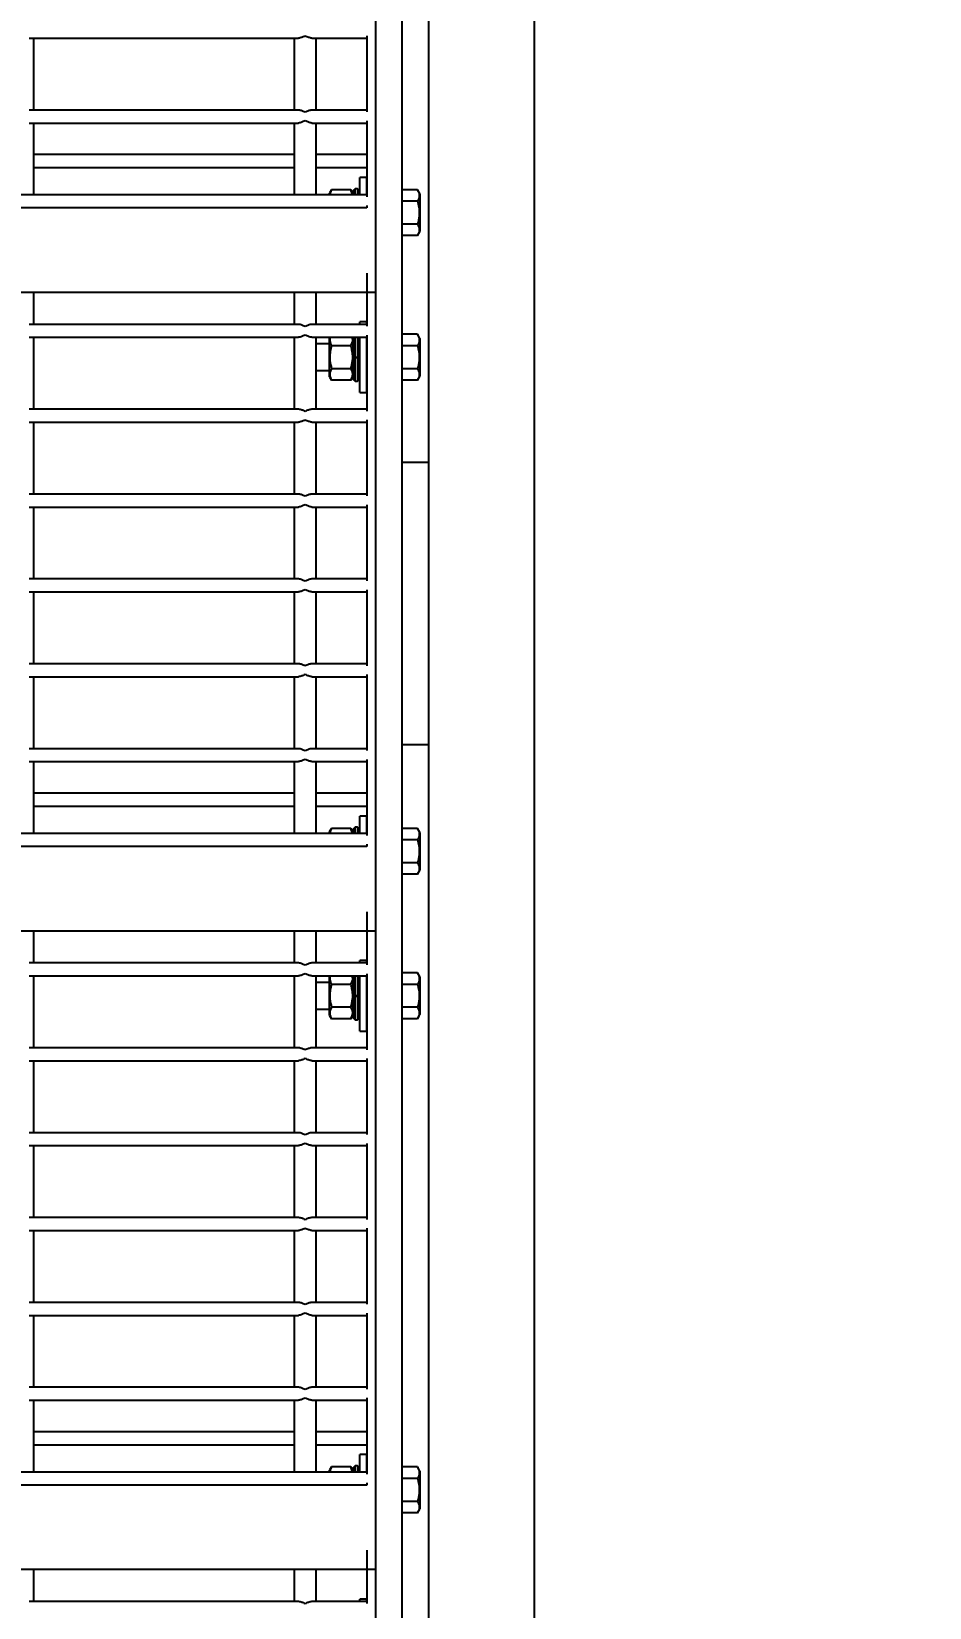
# Model space of a CAD drawing. Header units: millimetres. Extents: x 1293 to 41893, y 1011 to 26911.
# Drawn here: x 13550.1 to 13765.4, y 11937.6 to 12315.6 of the extents above; entities that cross this region are included whole.
import ezdxf

# ---------------------------------------------------------------- set-up
doc = ezdxf.new("R2010")
doc.units = ezdxf.units.MM
doc.header["$LTSCALE"] = 50
doc.layers.add('CAPA_1', color=7, linetype='Continuous')
doc.styles.add('SLDTEXTSTYLE0', font='TXT', dxfattribs={"width": 0.75})
doc.dimstyles.new('SLDDIMSTYLE0', dxfattribs={"dimtxt": 100, "dimasz": 100, "dimexe": 0, "dimexo": 0.0625, "dimgap": 25, "dimtad": 2, "dimdec": 0, "dimlfac": 1.5, "dimrnd": 1e-09, "dimzin": 12, "dimdsep": 46, "dimtxsty": 'SLDTEXTSTYLE0', "dimsah": 1, "dimcen": 0.09, "dimadec": 0, "dimazin": 3, "dimtfac": 1, "dimtdec": 0, "dimtofl": 0, "dimtmove": 0, "dimatfit": 3, "dimfxl": 1, "dimfrac": 2, "dimtolj": 1, "dimtzin": 12, "dimarcsym": 0})

# ---------------------------------------------------------------- blocks, each defined once
blk = doc.blocks.new('_D_19')
at = {"layer": 'CAPA_1', "transparency": 16777216}
for p, q in [((16745.16, 13594.82), (16745.16, 10791.15)), ((13378.61, 10942.55), (13378.61, 10791.15)), ((13378.61, 10841.15), (16745.16, 10841.15))]:
    blk.add_line(p, q, dxfattribs=at)
for points in [[(13378.61, 10841.15), (13478.61, 10825.76), (13478.61, 10856.53)], [(16745.16, 10841.15), (16645.16, 10856.53), (16645.16, 10825.76)]]:
    blk.add_solid(points, dxfattribs=at)
at = {"layer": 'CAPA_1', "transparency": 16777216, "insert": (14914.11, 10970.05), "char_height": 100, "attachment_point": 1, "style": 'SLDTEXTSTYLE0'}
blk.add_mtext('5050', dxfattribs=at)

msp = doc.modelspace()

# ---------------------------------------------------------------- linework, layer by layer
at = {"color": 7, "linetype": 'Continuous', "lineweight": 25}
for p, q in [((13638.9601497, 11156.0549012), (13638.9601497, 13213.1732064)), ((13632.6101497, 11156.0549012), (13632.6101497, 13206.5065398)), ((13645.3101497, 11155.9260983), (13645.3101497, 13202.969236)), ((13670.7101497, 11155.9260983), (13670.7101497, 13202.969236)), ((13630.4968163, 12314.5895967), (13630.4968163, 12296.3462633)), ((13549.5343163, 12314.06043), (13614.0926497, 12314.06043)), ((13550.5926497, 12296.87543), (13550.5926497, 12314.06043)), ((13613.0343163, 12314.06043), (13613.0343163, 12296.87543)), ((13617.2676497, 12314.06043), (13630.4968163, 12314.06043)), ((13618.325983, 12296.87543), (13618.325983, 12314.06043)), ((13549.5343163, 12296.87543), (13614.0926497, 12296.87543)), ((13617.2676497, 12296.87543), (13630.4968163, 12296.87543)), ((13549.5343163, 12293.70043), (13614.0926497, 12293.70043)), ((13550.5926497, 12276.51543), (13550.5926497, 12293.70043)), ((13613.0343163, 12293.70043), (13613.0343163, 12276.51543)), ((13617.2676497, 12293.70043), (13630.4968163, 12293.70043)), ((13618.325983, 12276.51543), (13618.325983, 12293.70043)), ((13630.4968163, 12294.2295967), (13630.4968163, 12275.9862633)), ((13550.5926497, 12286.1865414), (13613.0343163, 12286.1865414)), ((13618.325983, 12286.1865414), (13630.4968163, 12286.1865414)), ((13550.5926497, 12283.0115414), (13613.0343163, 12283.0115414)), ((13618.325983, 12283.0115414), (13630.4968163, 12283.0115414)), ((13630.493483, 12280.6487633), (13628.8001497, 12280.6487633)), ((13628.8001497, 12276.51543), (13628.8001497, 12280.6487633)), ((13630.493483, 12276.51543), (13630.493483, 12280.6487633)), ((13622.0031635, 12277.68543), (13621.5505663, 12276.9015087)), ((13621.5505663, 12276.51543), (13621.5505663, 12276.9015087)), ((13626.6542191, 12277.68543), (13622.0031635, 12277.68543)), ((13627.1068163, 12276.9015087), (13626.6542191, 12277.68543)), ((13627.0422738, 12276.51543), (13626.6542191, 12277.68543)), ((13627.635983, 12277.93543), (13627.1068163, 12277.4062633)), ((13627.1068163, 12277.4062633), (13627.1068163, 12276.51543)), ((13628.270983, 12277.93543), (13627.635983, 12277.93543)), ((13627.635983, 12276.51543), (13627.635983, 12277.93543)), ((13628.8001497, 12277.4062633), (13628.270983, 12277.93543)), ((13628.270983, 12277.93543), (13628.270983, 12276.51543)), ((13642.6264481, 12277.681358), (13638.9601497, 12277.681358)), ((13643.193483, 12276.6992246), (13642.6264481, 12277.681358)), ((13126.7301497, 12276.51543), (13630.4968163, 12276.51543)), ((13630.4968163, 12273.34043), (13126.7301497, 12273.34043)), ((13630.4968163, 12273.8695967), (13630.4968163, 12273.34043)), ((13642.6264481, 12274.9317273), (13638.9601497, 12274.9317273)), ((13643.193483, 12276.6992246), (13643.193483, 12267.6649687)), ((13642.6264481, 12269.432466), (13638.9601497, 12269.432466)), ((13642.6264481, 12266.6828353), (13638.9601497, 12266.6828353)), ((13642.6264481, 12266.6828353), (13643.193483, 12267.6649687)), ((13630.4968163, 12257.68343), (13630.4968163, 12244.9373747)), ((13124.6101497, 12253.1287633), (13632.6168163, 12253.1287633)), ((13550.5926497, 12245.4665414), (13550.5926497, 12253.1287633)), ((13613.0343163, 12253.1287633), (13613.0343163, 12245.4665414)), ((13618.325983, 12245.4665414), (13618.325983, 12253.1287633)), ((13549.5343163, 12245.4665414), (13614.0926497, 12245.4665414)), ((13617.2676497, 12245.4665414), (13630.4968163, 12245.4665414)), ((13630.493483, 12245.973208), (13628.8001497, 12245.973208)), ((13628.8001497, 12245.4665414), (13628.8001497, 12245.973208)), ((13630.493483, 12245.4665414), (13630.493483, 12245.973208)), ((13630.4968163, 12242.820708), (13630.4968163, 12224.5773747)), ((13642.6264481, 12243.0058027), (13638.9601497, 12243.0058027)), ((13643.193483, 12242.0236694), (13642.6264481, 12243.0058027)), ((13549.5343163, 12242.2915414), (13614.0926497, 12242.2915414)), ((13550.5926497, 12225.1065414), (13550.5926497, 12242.2915414)), ((13613.0343163, 12242.2915414), (13613.0343163, 12225.1065414)), ((13617.2676497, 12242.2915414), (13630.4968163, 12242.2915414)), ((13618.325983, 12225.1065414), (13618.325983, 12242.2915414)), ((13621.5505663, 12240.6815414), (13618.325983, 12240.6815414)), ((13621.5884336, 12242.2915414), (13621.5505663, 12242.2259534)), ((13621.5505663, 12232.7871294), (13621.5505663, 12242.2259534)), ((13626.6577424, 12240.252109), (13621.9996403, 12240.252109)), ((13627.1068163, 12242.2259534), (13627.0689491, 12242.2915414)), ((13627.1068163, 12242.2915414), (13627.1068163, 12237.5065414)), ((13627.635983, 12237.5065414), (13627.635983, 12242.2915414)), ((13628.270983, 12242.2915414), (13628.270983, 12237.5065414)), ((13628.8001497, 12229.0398747), (13628.8001497, 12242.2915414)), ((13630.493483, 12229.0398747), (13630.493483, 12242.2915414)), ((13630.4968163, 12240.6815414), (13630.493483, 12240.6815414)), ((13642.6264481, 12240.256172), (13638.9601497, 12240.256172)), ((13643.193483, 12242.0236694), (13643.193483, 12232.9894134)), ((13627.1068163, 12237.5065414), (13628.8001497, 12237.5065414)), ((13627.1068163, 12237.4762855), (13627.635983, 12237.4804521)), ((13627.1068163, 12237.4693806), (13627.1068163, 12232.2823747)), ((13627.635983, 12237.4612395), (13627.1068163, 12237.4654062)), ((13628.270983, 12237.4804521), (13627.635983, 12237.4804521)), ((13627.635983, 12231.753208), (13627.635983, 12237.4612395)), ((13627.635983, 12237.4612395), (13628.270983, 12237.4612395)), ((13628.270983, 12237.4804521), (13628.8001497, 12237.4762855)), ((13628.8001497, 12237.4654062), (13628.270983, 12237.4612395)), ((13628.270983, 12237.4612395), (13628.270983, 12231.753208)), ((13618.325983, 12234.3315414), (13621.5505663, 12234.3315414)), ((13621.5505663, 12232.7871294), (13622.0031635, 12232.003208)), ((13626.6577424, 12234.7609737), (13621.9996403, 12234.7609737)), ((13626.6542191, 12232.003208), (13622.0031635, 12232.003208)), ((13626.6542191, 12232.003208), (13627.1068163, 12232.7871294)), ((13627.1068163, 12232.2823747), (13627.635983, 12231.753208)), ((13627.635983, 12231.753208), (13628.270983, 12231.753208)), ((13628.270983, 12231.753208), (13628.8001497, 12232.2823747)), ((13630.493483, 12234.3315414), (13630.4968163, 12234.3315414)), ((13642.6264481, 12234.7569107), (13638.9601497, 12234.7569107)), ((13642.6264481, 12232.0072801), (13638.9601497, 12232.0072801)), ((13642.6264481, 12232.0072801), (13643.193483, 12232.9894134)), ((13628.8001497, 12229.0398747), (13630.493483, 12229.0398747)), ((13549.5343163, 12225.1065414), (13614.0926497, 12225.1065414)), ((13617.2676497, 12225.1065414), (13630.4968163, 12225.1065414)), ((13549.5343163, 12221.9315414), (13614.0926497, 12221.9315414)), ((13550.5926497, 12204.7465414), (13550.5926497, 12221.9315414)), ((13613.0343163, 12221.9315414), (13613.0343163, 12204.7465414)), ((13617.2676497, 12221.9315414), (13630.4968163, 12221.9315414)), ((13618.325983, 12204.7465414), (13618.325983, 12221.9315414)), ((13630.4968163, 12222.460708), (13630.4968163, 12204.2173747)), ((13638.9601497, 12212.3065414), (13645.3101497, 12212.3065414)), ((13549.5343163, 12204.7465414), (13614.0926497, 12204.7465414)), ((13549.5343163, 12201.5715414), (13614.0926497, 12201.5715414)), ((13550.5926497, 12184.3865414), (13550.5926497, 12201.5715414)), ((13613.0343163, 12201.5715414), (13613.0343163, 12184.3865414)), ((13617.2676497, 12204.7465414), (13630.4968163, 12204.7465414)), ((13617.2676497, 12201.5715414), (13630.4968163, 12201.5715414)), ((13618.325983, 12184.3865414), (13618.325983, 12201.5715414)), ((13630.4968163, 12202.100708), (13630.4968163, 12183.8573747)), ((13549.5343163, 12184.3865414), (13614.0926497, 12184.3865414)), ((13617.2676497, 12184.3865414), (13630.4968163, 12184.3865414)), ((13549.5343163, 12181.2115414), (13614.0926497, 12181.2115414)), ((13550.5926497, 12164.0265414), (13550.5926497, 12181.2115414)), ((13613.0343163, 12181.2115414), (13613.0343163, 12164.0265414)), ((13617.2676497, 12181.2115414), (13630.4968163, 12181.2115414)), ((13618.325983, 12164.0265414), (13618.325983, 12181.2115414)), ((13630.4968163, 12181.740708), (13630.4968163, 12163.4973747)), ((13549.5343163, 12164.0265414), (13614.0926497, 12164.0265414)), ((13617.2676497, 12164.0265414), (13630.4968163, 12164.0265414)), ((13549.5343163, 12160.8515414), (13614.0926497, 12160.8515414)), ((13550.5926497, 12143.6665414), (13550.5926497, 12160.8515414)), ((13613.0343163, 12160.8515414), (13613.0343163, 12143.6665414)), ((13617.2676497, 12160.8515414), (13630.4968163, 12160.8515414)), ((13618.325983, 12143.6665414), (13618.325983, 12160.8515414)), ((13630.4968163, 12161.380708), (13630.4968163, 12143.1373747)), ((13638.9601497, 12144.573208), (13645.3101497, 12144.573208)), ((13549.5343163, 12143.6665414), (13614.0926497, 12143.6665414)), ((13617.2676497, 12143.6665414), (13630.4968163, 12143.6665414)), ((13630.4968163, 12141.020708), (13630.4968163, 12122.7773747)), ((13549.5343163, 12140.4915414), (13614.0926497, 12140.4915414)), ((13550.5926497, 12123.3065414), (13550.5926497, 12140.4915414)), ((13613.0343163, 12140.4915414), (13613.0343163, 12123.3065414)), ((13617.2676497, 12140.4915414), (13630.4968163, 12140.4915414)), ((13618.325983, 12123.3065414), (13618.325983, 12140.4915414)), ((13550.5926497, 12132.9776527), (13613.0343163, 12132.9776527)), ((13550.5926497, 12129.8026527), (13613.0343163, 12129.8026527)), ((13618.325983, 12132.9776527), (13630.4968163, 12132.9776527)), ((13618.325983, 12129.8026527), (13630.4968163, 12129.8026527)), ((13630.493483, 12127.4398747), (13628.8001497, 12127.4398747)), ((13628.8001497, 12123.3065414), (13628.8001497, 12127.4398747)), ((13630.493483, 12123.3065414), (13630.493483, 12127.4398747)), ((13126.7301497, 12123.3065414), (13630.4968163, 12123.3065414)), ((13622.0031635, 12124.4765414), (13621.5505663, 12123.69262)), ((13621.5505663, 12123.3065414), (13621.5505663, 12123.69262)), ((13626.6542191, 12124.4765414), (13622.0031635, 12124.4765414)), ((13627.1068163, 12123.69262), (13626.6542191, 12124.4765414)), ((13627.0422738, 12123.3065414), (13626.6542191, 12124.4765414)), ((13627.635983, 12124.7265414), (13627.1068163, 12124.1973747)), ((13627.1068163, 12124.1973747), (13627.1068163, 12123.3065414)), ((13628.270983, 12124.7265414), (13627.635983, 12124.7265414)), ((13627.635983, 12123.3065414), (13627.635983, 12124.7265414)), ((13628.8001497, 12124.1973747), (13628.270983, 12124.7265414)), ((13628.270983, 12124.7265414), (13628.270983, 12123.3065414)), ((13642.6264481, 12124.4724694), (13638.9601497, 12124.4724694)), ((13642.6264481, 12121.7228387), (13638.9601497, 12121.7228387)), ((13643.193483, 12123.490336), (13642.6264481, 12124.4724694)), ((13643.193483, 12123.490336), (13643.193483, 12114.4560801)), ((13630.4968163, 12120.1315414), (13126.7301497, 12120.1315414)), ((13630.4968163, 12120.660708), (13630.4968163, 12120.1315414)), ((13642.6264481, 12116.2235774), (13638.9601497, 12116.2235774)), ((13642.6264481, 12113.4739467), (13643.193483, 12114.4560801)), ((13642.6264481, 12113.4739467), (13638.9601497, 12113.4739467)), ((13630.4968163, 12104.4745414), (13630.4968163, 12091.7284861)), ((13124.6101497, 12099.9198747), (13632.6168163, 12099.9198747)), ((13550.5926497, 12092.2576527), (13550.5926497, 12099.9198747)), ((13613.0343163, 12099.9198747), (13613.0343163, 12092.2576527)), ((13618.325983, 12092.2576527), (13618.325983, 12099.9198747)), ((13549.5343163, 12092.2576527), (13614.0926497, 12092.2576527)), ((13617.2676497, 12092.2576527), (13630.4968163, 12092.2576527)), ((13630.493483, 12092.7643194), (13628.8001497, 12092.7643194)), ((13628.8001497, 12092.2576527), (13628.8001497, 12092.7643194)), ((13630.493483, 12092.2576527), (13630.493483, 12092.7643194)), ((13549.5343163, 12089.0826527), (13614.0926497, 12089.0826527)), ((13550.5926497, 12071.8976527), (13550.5926497, 12089.0826527)), ((13613.0343163, 12089.0826527), (13613.0343163, 12071.8976527)), ((13617.2676497, 12089.0826527), (13630.4968163, 12089.0826527)), ((13618.325983, 12071.8976527), (13618.325983, 12089.0826527)), ((13621.5884336, 12089.0826527), (13621.5505663, 12089.0170647)), ((13621.5505663, 12079.5782408), (13621.5505663, 12089.0170647)), ((13627.1068163, 12089.0170647), (13627.0689491, 12089.0826527)), ((13627.1068163, 12089.0826527), (13627.1068163, 12084.2976527)), ((13627.635983, 12084.2976527), (13627.635983, 12089.0826527)), ((13628.270983, 12089.0826527), (13628.270983, 12084.2976527)), ((13628.8001497, 12075.8309861), (13628.8001497, 12089.0826527)), ((13630.493483, 12075.8309861), (13630.493483, 12089.0826527)), ((13630.4968163, 12089.6118194), (13630.4968163, 12071.3684861)), ((13642.6264481, 12089.7969141), (13638.9601497, 12089.7969141)), ((13643.193483, 12088.8147807), (13642.6264481, 12089.7969141)), ((13643.193483, 12088.8147807), (13643.193483, 12079.7805248)), ((13621.5505663, 12087.4726527), (13618.325983, 12087.4726527)), ((13626.6577424, 12087.0432204), (13621.9996403, 12087.0432204)), ((13627.1068163, 12084.2976527), (13628.8001497, 12084.2976527)), ((13627.1068163, 12084.2673968), (13627.635983, 12084.2715635)), ((13627.1068163, 12084.260492), (13627.1068163, 12079.0734861)), ((13627.635983, 12084.2523509), (13627.1068163, 12084.2565176)), ((13628.270983, 12084.2715635), (13627.635983, 12084.2715635)), ((13627.635983, 12078.5443194), (13627.635983, 12084.2523509)), ((13627.635983, 12084.2523509), (13628.270983, 12084.2523509)), ((13628.270983, 12084.2715635), (13628.8001497, 12084.2673968)), ((13628.8001497, 12084.2565176), (13628.270983, 12084.2523509)), ((13628.270983, 12084.2523509), (13628.270983, 12078.5443194)), ((13630.4968163, 12087.4726527), (13630.493483, 12087.4726527)), ((13642.6264481, 12087.0472834), (13638.9601497, 12087.0472834)), ((13618.325983, 12081.1226527), (13621.5505663, 12081.1226527)), ((13626.6577424, 12081.5520851), (13621.9996403, 12081.5520851)), ((13630.493483, 12081.1226527), (13630.4968163, 12081.1226527)), ((13642.6264481, 12081.5480221), (13638.9601497, 12081.5480221)), ((13621.5505663, 12079.5782408), (13622.0031635, 12078.7943194)), ((13626.6542191, 12078.7943194), (13622.0031635, 12078.7943194)), ((13626.6542191, 12078.7943194), (13627.1068163, 12079.5782408)), ((13627.1068163, 12079.0734861), (13627.635983, 12078.5443194)), ((13627.635983, 12078.5443194), (13628.270983, 12078.5443194)), ((13628.270983, 12078.5443194), (13628.8001497, 12079.0734861)), ((13642.6264481, 12078.7983914), (13638.9601497, 12078.7983914)), ((13642.6264481, 12078.7983914), (13643.193483, 12079.7805248)), ((13628.8001497, 12075.8309861), (13630.493483, 12075.8309861)), ((13549.5343163, 12071.8976527), (13614.0926497, 12071.8976527)), ((13617.2676497, 12071.8976527), (13630.4968163, 12071.8976527)), ((13630.4968163, 12069.2518194), (13630.4968163, 12051.0084861)), ((13549.5343163, 12068.7226527), (13614.0926497, 12068.7226527)), ((13550.5926497, 12051.5376527), (13550.5926497, 12068.7226527)), ((13613.0343163, 12068.7226527), (13613.0343163, 12051.5376527)), ((13617.2676497, 12068.7226527), (13630.4968163, 12068.7226527)), ((13618.325983, 12051.5376527), (13618.325983, 12068.7226527)), ((13549.5343163, 12051.5376527), (13614.0926497, 12051.5376527)), ((13617.2676497, 12051.5376527), (13630.4968163, 12051.5376527)), ((13549.5343163, 12048.3626527), (13614.0926497, 12048.3626527)), ((13550.5926497, 12031.1776527), (13550.5926497, 12048.3626527)), ((13613.0343163, 12048.3626527), (13613.0343163, 12031.1776527)), ((13617.2676497, 12048.3626527), (13630.4968163, 12048.3626527)), ((13618.325983, 12031.1776527), (13618.325983, 12048.3626527)), ((13630.4968163, 12048.8918194), (13630.4968163, 12030.6484861)), ((13549.5343163, 12031.1776527), (13614.0926497, 12031.1776527)), ((13617.2676497, 12031.1776527), (13630.4968163, 12031.1776527)), ((13549.5343163, 12028.0026527), (13614.0926497, 12028.0026527)), ((13550.5926497, 12010.8176527), (13550.5926497, 12028.0026527)), ((13613.0343163, 12028.0026527), (13613.0343163, 12010.8176527)), ((13617.2676497, 12028.0026527), (13630.4968163, 12028.0026527)), ((13618.325983, 12010.8176527), (13618.325983, 12028.0026527)), ((13630.4968163, 12028.5318194), (13630.4968163, 12010.2884861)), ((13549.5343163, 12010.8176527), (13614.0926497, 12010.8176527)), ((13617.2676497, 12010.8176527), (13630.4968163, 12010.8176527)), ((13549.5343163, 12007.6426527), (13614.0926497, 12007.6426527)), ((13550.5926497, 11990.4576527), (13550.5926497, 12007.6426527)), ((13613.0343163, 12007.6426527), (13613.0343163, 11990.4576527)), ((13617.2676497, 12007.6426527), (13630.4968163, 12007.6426527)), ((13618.325983, 11990.4576527), (13618.325983, 12007.6426527)), ((13630.4968163, 12008.1718194), (13630.4968163, 11989.9284861)), ((13549.5343163, 11990.4576527), (13614.0926497, 11990.4576527)), ((13617.2676497, 11990.4576527), (13630.4968163, 11990.4576527)), ((13549.5343163, 11987.2826527), (13614.0926497, 11987.2826527)), ((13550.5926497, 11970.0976527), (13550.5926497, 11987.2826527)), ((13613.0343163, 11987.2826527), (13613.0343163, 11970.0976527)), ((13617.2676497, 11987.2826527), (13630.4968163, 11987.2826527)), ((13618.325983, 11970.0976527), (13618.325983, 11987.2826527)), ((13630.4968163, 11987.8118194), (13630.4968163, 11969.5684861)), ((13550.5926497, 11979.7687641), (13613.0343163, 11979.7687641)), ((13618.325983, 11979.7687641), (13630.4968163, 11979.7687641)), ((13550.5926497, 11976.5937641), (13613.0343163, 11976.5937641)), ((13618.325983, 11976.5937641), (13630.4968163, 11976.5937641)), ((13622.0031635, 11971.2676527), (13621.5505663, 11970.4837314)), ((13621.5505663, 11970.0976527), (13621.5505663, 11970.4837314)), ((13626.6542191, 11971.2676527), (13622.0031635, 11971.2676527)), ((13627.1068163, 11970.4837314), (13626.6542191, 11971.2676527)), ((13627.0422738, 11970.0976527), (13626.6542191, 11971.2676527)), ((13627.635983, 11971.5176527), (13627.1068163, 11970.9884861)), ((13627.1068163, 11970.9884861), (13627.1068163, 11970.0976527)), ((13628.270983, 11971.5176527), (13627.635983, 11971.5176527)), ((13627.635983, 11970.0976527), (13627.635983, 11971.5176527)), ((13628.8001497, 11970.9884861), (13628.270983, 11971.5176527)), ((13628.270983, 11971.5176527), (13628.270983, 11970.0976527)), ((13630.493483, 11974.2309861), (13628.8001497, 11974.2309861)), ((13628.8001497, 11970.0976527), (13628.8001497, 11974.2309861)), ((13630.493483, 11970.0976527), (13630.493483, 11974.2309861)), ((13642.6264481, 11971.2635807), (13638.9601497, 11971.2635807)), ((13643.193483, 11970.2814474), (13642.6264481, 11971.2635807)), ((13126.7301497, 11970.0976527), (13630.4968163, 11970.0976527)), ((13630.4968163, 11966.9226527), (13126.7301497, 11966.9226527)), ((13630.4968163, 11967.4518194), (13630.4968163, 11966.9226527)), ((13642.6264481, 11968.5139501), (13638.9601497, 11968.5139501)), ((13643.193483, 11970.2814474), (13643.193483, 11961.2471914)), ((13642.6264481, 11963.0146888), (13638.9601497, 11963.0146888)), ((13642.6264481, 11960.2650581), (13638.9601497, 11960.2650581)), ((13642.6264481, 11960.2650581), (13643.193483, 11961.2471914)), ((13630.4968163, 11951.2656527), (13630.4968163, 11938.5195975)), ((13124.6101497, 11946.7109861), (13632.6168163, 11946.7109861)), ((13550.5926497, 11939.0487641), (13550.5926497, 11946.7109861)), ((13613.0343163, 11946.7109861), (13613.0343163, 11939.0487641)), ((13618.325983, 11939.0487641), (13618.325983, 11946.7109861)), ((13549.5343163, 11939.0487641), (13614.0926497, 11939.0487641)), ((13617.2676497, 11939.0487641), (13630.4968163, 11939.0487641)), ((13630.493483, 11939.5554308), (13628.8001497, 11939.5554308)), ((13628.8001497, 11939.0487641), (13628.8001497, 11939.5554308)), ((13630.493483, 11939.0487641), (13630.493483, 11939.5554308))]:
    msp.add_line(p, q, dxfattribs=at)
for points, knots in [([(13615.6801497, 12314.5895967), (13615.6775937, 12314.5884535), (13615.5305874, 12314.522705), (13615.1377017, 12314.3495546), (13614.5938885, 12314.1190923), (13614.2305766, 12314.0765722), (13614.0926497, 12314.06043)], [0, 0, 0, 0, 0.0046934742, 0.2699426106, 0.7228425567, 1, 1, 1, 1]), ([(13617.2676497, 12314.06043), (13617.1297227, 12314.0765722), (13616.7664109, 12314.1190923), (13616.2225977, 12314.3495546), (13615.8297119, 12314.522705), (13615.6827057, 12314.5884535), (13615.6801497, 12314.5895967)], [0, 0, 0, 0, 0.2771574433, 0.7300573894, 0.9953065258, 1, 1, 1, 1]), ([(13614.0926497, 12296.87543), (13614.2305766, 12296.8592878), (13614.5938885, 12296.8167676), (13615.1377017, 12296.5863054), (13615.5305874, 12296.413155), (13615.6775937, 12296.3474065), (13615.6801497, 12296.3462633)], [0, 0, 0, 0, 0.2771574433, 0.7300573894, 0.9953065258, 1, 1, 1, 1]), ([(13615.6801497, 12296.3462633), (13615.6827057, 12296.3474065), (13615.8297119, 12296.413155), (13616.2225977, 12296.5863054), (13616.7664109, 12296.8167676), (13617.1297227, 12296.8592878), (13617.2676497, 12296.87543)], [0, 0, 0, 0, 0.0046934742, 0.2699426106, 0.7228425567, 1, 1, 1, 1]), ([(13615.6801497, 12294.2295967), (13615.6775937, 12294.2284535), (13615.5305874, 12294.162705), (13615.1377017, 12293.9895546), (13614.5938885, 12293.7590923), (13614.2305766, 12293.7165722), (13614.0926497, 12293.70043)], [0, 0, 0, 0, 0.0046934742, 0.2699426106, 0.7228425567, 1, 1, 1, 1]), ([(13617.2676497, 12293.70043), (13617.1297227, 12293.7165722), (13616.7664109, 12293.7590923), (13616.2225977, 12293.9895546), (13615.8297119, 12294.162705), (13615.6827057, 12294.2284535), (13615.6801497, 12294.2295967)], [0, 0, 0, 0, 0.2771574433, 0.7300573894, 0.9953065258, 1, 1, 1, 1]), ([(13622.0031635, 12277.68543), (13621.8715492, 12277.4464151), (13621.660131, 12277.0624746), (13621.6300227, 12276.6653371), (13621.6186578, 12276.51543)], [0, 0, 0, 0, 0.62253099059, 1, 1, 1, 1]), ([(13642.6264481, 12277.681358), (13642.7483577, 12277.4428521), (13642.9948207, 12276.9606685), (13643.1315921, 12276.024864), (13642.8220478, 12275.3550072), (13642.6264481, 12274.9317273)], [0, 0, 0, 0, 0.2648633469, 0.5354700776, 1, 1, 1, 1]), ([(13642.6264481, 12274.9317273), (13642.6907196, 12274.6957009), (13642.8768835, 12274.0120459), (13643.0626653, 12272.8391568), (13643.0644377, 12271.2130857), (13642.7884668, 12270.0911433), (13642.6264481, 12269.432466)], [0, 0, 0, 0, 0.1315464599, 0.3810267709, 0.6366091688, 1, 1, 1, 1]), ([(13642.6264481, 12269.432466), (13642.7483577, 12269.1939601), (13642.9948207, 12268.7117766), (13643.1315921, 12267.775972), (13642.8220478, 12267.1061152), (13642.6264481, 12266.6828353)], [0, 0, 0, 0, 0.2648633469, 0.5354700776, 1, 1, 1, 1]), ([(13614.0926497, 12245.4665414), (13614.2305766, 12245.4503991), (13614.5938885, 12245.407879), (13615.1377017, 12245.1774168), (13615.5305874, 12245.0042664), (13615.6775937, 12244.9385179), (13615.6801497, 12244.9373747)], [0, 0, 0, 0, 0.2771574433, 0.7300573894, 0.9953065258, 1, 1, 1, 1]), ([(13615.6801497, 12242.820708), (13615.6775937, 12242.8195649), (13615.5305874, 12242.7538164), (13615.1377017, 12242.580666), (13614.5938885, 12242.3502037), (13614.2305766, 12242.3076836), (13614.0926497, 12242.2915414)], [0, 0, 0, 0, 0.0046934742, 0.2699426106, 0.7228425567, 1, 1, 1, 1]), ([(13615.6801497, 12244.9373747), (13615.6827057, 12244.9385179), (13615.8297119, 12245.0042664), (13616.2225977, 12245.1774168), (13616.7664109, 12245.407879), (13617.1297227, 12245.4503991), (13617.2676497, 12245.4665414)], [0, 0, 0, 0, 0.0046934742, 0.2699426106, 0.7228425567, 1, 1, 1, 1]), ([(13617.2676497, 12242.2915414), (13617.1297227, 12242.3076836), (13616.7664109, 12242.3502037), (13616.2225977, 12242.580666), (13615.8297119, 12242.7538164), (13615.6827057, 12242.8195649), (13615.6801497, 12242.820708)], [0, 0, 0, 0, 0.2771574433, 0.7300573894, 0.9953065258, 1, 1, 1, 1]), ([(13642.6264481, 12243.0058027), (13642.7483577, 12242.7672968), (13642.9948207, 12242.2851133), (13643.1315921, 12241.3493087), (13642.8220478, 12240.6794519), (13642.6264481, 12240.256172)], [0, 0, 0, 0, 0.2648633469, 0.5354700776, 1, 1, 1, 1]), ([(13621.6803056, 12242.2915414), (13621.6797317, 12242.2902662), (13621.5684656, 12242.0430784), (13621.5170585, 12241.3462407), (13621.8127725, 12240.6757842), (13621.9996403, 12240.252109)], [0, 0, 0, 0, 0.0019050038, 0.3692833919, 1, 1, 1, 1]), ([(13621.9996403, 12240.252109), (13621.93731, 12240.023316), (13621.7528743, 12239.3463168), (13621.5658714, 12238.1800169), (13621.5608705, 12236.5491988), (13621.8371753, 12235.4231067), (13621.9996403, 12234.7609737)], [0, 0, 0, 0, 0.1277165798, 0.3779136182, 0.6342182989, 1, 1, 1, 1]), ([(13626.6577424, 12240.252109), (13626.7768059, 12240.490959), (13627.0175173, 12240.973843), (13627.1555831, 12241.6695772), (13626.9716902, 12242.1042742), (13626.8924692, 12242.2915414)], [0, 0, 0, 0, 0.3577842349, 0.7233338549, 1, 1, 1, 1]), ([(13626.6577424, 12234.7609737), (13626.8202197, 12235.4231083), (13627.0936931, 12236.5375782), (13627.0926236, 12238.167853), (13626.907638, 12239.3348196), (13626.7200711, 12240.0233196), (13626.6577424, 12240.252109)], [0, 0, 0, 0, 0.365780177, 0.6156618098, 0.8722839524, 1, 1, 1, 1]), ([(13642.6264481, 12240.256172), (13642.6907196, 12240.0201456), (13642.8768835, 12239.3364906), (13643.0626653, 12238.1636015), (13643.0644377, 12236.5375304), (13642.7884668, 12235.415588), (13642.6264481, 12234.7569107)], [0, 0, 0, 0, 0.1315464599, 0.3810267709, 0.6366091688, 1, 1, 1, 1]), ([(13621.9996403, 12234.7609737), (13621.8779295, 12234.5220061), (13621.6318664, 12234.0388842), (13621.4958345, 12233.1002662), (13621.8066122, 12232.4282345), (13622.0031635, 12232.003208)], [0, 0, 0, 0, 0.2645663682, 0.5348749116, 1, 1, 1, 1]), ([(13626.6542191, 12232.003208), (13626.7765282, 12232.2423762), (13627.0237936, 12232.7258891), (13627.1623313, 12233.6644232), (13626.8531318, 12234.3363619), (13626.6577424, 12234.7609737)], [0, 0, 0, 0, 0.2648580026, 0.535448761, 1, 1, 1, 1]), ([(13642.6264481, 12234.7569107), (13642.7483577, 12234.5184049), (13642.9948207, 12234.0362213), (13643.1315921, 12233.1004167), (13642.8220478, 12232.4305599), (13642.6264481, 12232.0072801)], [0, 0, 0, 0, 0.2648633469, 0.5354700776, 1, 1, 1, 1]), ([(13614.0926497, 12225.1065414), (13614.2305766, 12225.0903991), (13614.5938885, 12225.047879), (13615.1377017, 12224.8174168), (13615.5305874, 12224.6442664), (13615.6775937, 12224.5785179), (13615.6801497, 12224.5773747)], [0, 0, 0, 0, 0.2771574433, 0.7300573894, 0.9953065258, 1, 1, 1, 1]), ([(13615.6801497, 12224.5773747), (13615.6827057, 12224.5785179), (13615.8297119, 12224.6442664), (13616.2225977, 12224.8174168), (13616.7664109, 12225.047879), (13617.1297227, 12225.0903991), (13617.2676497, 12225.1065414)], [0, 0, 0, 0, 0.0046934742, 0.2699426106, 0.7228425567, 1, 1, 1, 1]), ([(13615.6801497, 12222.460708), (13615.6775937, 12222.4595649), (13615.5305874, 12222.3938164), (13615.1377017, 12222.220666), (13614.5938885, 12221.9902037), (13614.2305766, 12221.9476836), (13614.0926497, 12221.9315414)], [0, 0, 0, 0, 0.0046934742, 0.2699426106, 0.7228425567, 1, 1, 1, 1]), ([(13617.2676497, 12221.9315414), (13617.1297227, 12221.9476836), (13616.7664109, 12221.9902037), (13616.2225977, 12222.220666), (13615.8297119, 12222.3938164), (13615.6827057, 12222.4595649), (13615.6801497, 12222.460708)], [0, 0, 0, 0, 0.2771574433, 0.7300573894, 0.9953065258, 1, 1, 1, 1]), ([(13614.0926497, 12204.7465414), (13614.2305766, 12204.7303991), (13614.5938885, 12204.687879), (13615.1377017, 12204.4574168), (13615.5305874, 12204.2842664), (13615.6775937, 12204.2185179), (13615.6801497, 12204.2173747)], [0, 0, 0, 0, 0.2771574433, 0.7300573894, 0.9953065258, 1, 1, 1, 1]), ([(13615.6801497, 12202.100708), (13615.6775937, 12202.0995649), (13615.5305874, 12202.0338164), (13615.1377017, 12201.860666), (13614.5938885, 12201.6302037), (13614.2305766, 12201.5876836), (13614.0926497, 12201.5715414)], [0, 0, 0, 0, 0.0046934742, 0.2699426106, 0.7228425567, 1, 1, 1, 1]), ([(13615.6801497, 12204.2173747), (13615.6827057, 12204.2185179), (13615.8297119, 12204.2842664), (13616.2225977, 12204.4574168), (13616.7664109, 12204.687879), (13617.1297227, 12204.7303991), (13617.2676497, 12204.7465414)], [0, 0, 0, 0, 0.0046934742, 0.2699426106, 0.7228425567, 1, 1, 1, 1]), ([(13617.2676497, 12201.5715414), (13617.1297227, 12201.5876836), (13616.7664109, 12201.6302037), (13616.2225977, 12201.860666), (13615.8297119, 12202.0338164), (13615.6827057, 12202.0995649), (13615.6801497, 12202.100708)], [0, 0, 0, 0, 0.2771574433, 0.7300573894, 0.9953065258, 1, 1, 1, 1]), ([(13614.0926497, 12184.3865414), (13614.2305766, 12184.3703991), (13614.5938885, 12184.327879), (13615.1377017, 12184.0974168), (13615.5305874, 12183.9242664), (13615.6775937, 12183.8585179), (13615.6801497, 12183.8573747)], [0, 0, 0, 0, 0.2771574433, 0.73005738938, 0.99530652578, 1, 1, 1, 1]), ([(13615.6801497, 12183.8573747), (13615.6827057, 12183.8585179), (13615.8297119, 12183.9242664), (13616.2225977, 12184.0974168), (13616.7664109, 12184.327879), (13617.1297227, 12184.3703991), (13617.2676497, 12184.3865414)], [0, 0, 0, 0, 0.00469347422, 0.26994261062, 0.7228425567, 1, 1, 1, 1]), ([(13615.6801497, 12181.740708), (13615.6775937, 12181.7395649), (13615.5305874, 12181.6738164), (13615.1377017, 12181.500666), (13614.5938885, 12181.2702037), (13614.2305766, 12181.2276836), (13614.0926497, 12181.2115414)], [0, 0, 0, 0, 0.0046934742, 0.2699426106, 0.7228425567, 1, 1, 1, 1]), ([(13617.2676497, 12181.2115414), (13617.1297227, 12181.2276836), (13616.7664109, 12181.2702037), (13616.2225977, 12181.500666), (13615.8297119, 12181.6738164), (13615.6827057, 12181.7395649), (13615.6801497, 12181.740708)], [0, 0, 0, 0, 0.2771574433, 0.7300573894, 0.9953065258, 1, 1, 1, 1]), ([(13614.0926497, 12164.0265414), (13614.2305766, 12164.0103991), (13614.5938885, 12163.967879), (13615.1377017, 12163.7374168), (13615.5305874, 12163.5642664), (13615.6775937, 12163.4985179), (13615.6801497, 12163.4973747)], [0, 0, 0, 0, 0.2771574433, 0.73005738938, 0.99530652578, 1, 1, 1, 1]), ([(13615.6801497, 12163.4973747), (13615.6827057, 12163.4985179), (13615.8297119, 12163.5642664), (13616.2225977, 12163.7374168), (13616.7664109, 12163.967879), (13617.1297227, 12164.0103991), (13617.2676497, 12164.0265414)], [0, 0, 0, 0, 0.00469347422, 0.26994261062, 0.7228425567, 1, 1, 1, 1]), ([(13615.6801497, 12161.380708), (13615.6775937, 12161.3795649), (13615.5305874, 12161.3138164), (13615.1377017, 12161.140666), (13614.5938885, 12160.9102037), (13614.2305766, 12160.8676836), (13614.0926497, 12160.8515414)], [0, 0, 0, 0, 0.0046934742, 0.2699426106, 0.7228425567, 1, 1, 1, 1]), ([(13617.2676497, 12160.8515414), (13617.1297227, 12160.8676836), (13616.7664109, 12160.9102037), (13616.2225977, 12161.140666), (13615.8297119, 12161.3138164), (13615.6827057, 12161.3795649), (13615.6801497, 12161.380708)], [0, 0, 0, 0, 0.2771574433, 0.7300573894, 0.9953065258, 1, 1, 1, 1]), ([(13614.0926497, 12143.6665414), (13614.2305766, 12143.6503991), (13614.5938885, 12143.607879), (13615.1377017, 12143.3774168), (13615.5305874, 12143.2042664), (13615.6775937, 12143.1385179), (13615.6801497, 12143.1373747)], [0, 0, 0, 0, 0.2771574433, 0.73005738938, 0.99530652578, 1, 1, 1, 1]), ([(13615.6801497, 12141.020708), (13615.6775937, 12141.0195649), (13615.5305874, 12140.9538164), (13615.1377017, 12140.780666), (13614.5938885, 12140.5502037), (13614.2305766, 12140.5076836), (13614.0926497, 12140.4915414)], [0, 0, 0, 0, 0.0046934742, 0.2699426106, 0.7228425567, 1, 1, 1, 1]), ([(13615.6801497, 12143.1373747), (13615.6827057, 12143.1385179), (13615.8297119, 12143.2042664), (13616.2225977, 12143.3774168), (13616.7664109, 12143.607879), (13617.1297227, 12143.6503991), (13617.2676497, 12143.6665414)], [0, 0, 0, 0, 0.00469347422, 0.26994261062, 0.7228425567, 1, 1, 1, 1]), ([(13617.2676497, 12140.4915414), (13617.1297227, 12140.5076836), (13616.7664109, 12140.5502037), (13616.2225977, 12140.780666), (13615.8297119, 12140.9538164), (13615.6827057, 12141.0195649), (13615.6801497, 12141.020708)], [0, 0, 0, 0, 0.2771574433, 0.7300573894, 0.9953065258, 1, 1, 1, 1]), ([(13622.0031635, 12124.4765414), (13621.8715492, 12124.2375265), (13621.660131, 12123.8535859), (13621.6300227, 12123.4564485), (13621.6186578, 12123.3065414)], [0, 0, 0, 0, 0.62253099059, 1, 1, 1, 1]), ([(13642.6264481, 12124.4724694), (13642.7483577, 12124.2339635), (13642.9948207, 12123.7517799), (13643.1315921, 12122.8159754), (13642.8220478, 12122.1461185), (13642.6264481, 12121.7228387)], [0, 0, 0, 0, 0.2648633469, 0.5354700776, 1, 1, 1, 1]), ([(13642.6264481, 12121.7228387), (13642.6907196, 12121.4868123), (13642.8768835, 12120.8031573), (13643.0626653, 12119.6302682), (13643.0644377, 12118.004197), (13642.7884668, 12116.8822546), (13642.6264481, 12116.2235774)], [0, 0, 0, 0, 0.1315464599, 0.3810267709, 0.6366091688, 1, 1, 1, 1]), ([(13642.6264481, 12116.2235774), (13642.7483577, 12115.9850715), (13642.9948207, 12115.502888), (13643.1315921, 12114.5670834), (13642.8220478, 12113.8972266), (13642.6264481, 12113.4739467)], [0, 0, 0, 0, 0.2648633469, 0.5354700776, 1, 1, 1, 1]), ([(13614.0926497, 12092.2576527), (13614.2305766, 12092.2415105), (13614.5938885, 12092.1989904), (13615.1377017, 12091.9685282), (13615.5305874, 12091.7953777), (13615.6775937, 12091.7296292), (13615.6801497, 12091.7284861)], [0, 0, 0, 0, 0.2771574433, 0.7300573894, 0.9953065258, 1, 1, 1, 1]), ([(13615.6801497, 12091.7284861), (13615.6827057, 12091.7296292), (13615.8297119, 12091.7953777), (13616.2225977, 12091.9685282), (13616.7664109, 12092.1989904), (13617.1297227, 12092.2415105), (13617.2676497, 12092.2576527)], [0, 0, 0, 0, 0.0046934742, 0.2699426106, 0.7228425567, 1, 1, 1, 1]), ([(13615.6801497, 12089.6118194), (13615.6775937, 12089.6106763), (13615.5305874, 12089.5449278), (13615.1377017, 12089.3717773), (13614.5938885, 12089.1413151), (13614.2305766, 12089.098795), (13614.0926497, 12089.0826527)], [0, 0, 0, 0, 0.0046934742, 0.2699426106, 0.7228425567, 1, 1, 1, 1]), ([(13617.2676497, 12089.0826527), (13617.1297227, 12089.098795), (13616.7664109, 12089.1413151), (13616.2225977, 12089.3717773), (13615.8297119, 12089.5449278), (13615.6827057, 12089.6106763), (13615.6801497, 12089.6118194)], [0, 0, 0, 0, 0.2771574433, 0.7300573894, 0.9953065258, 1, 1, 1, 1]), ([(13621.6803056, 12089.0826527), (13621.6797317, 12089.0813776), (13621.5684656, 12088.8341898), (13621.5170585, 12088.1373521), (13621.8127725, 12087.4668956), (13621.9996403, 12087.0432204)], [0, 0, 0, 0, 0.0019050038, 0.3692833919, 1, 1, 1, 1]), ([(13626.6577424, 12087.0432204), (13626.7768059, 12087.2820704), (13627.0175173, 12087.7649544), (13627.1555831, 12088.4606885), (13626.9716902, 12088.8953856), (13626.8924692, 12089.0826527)], [0, 0, 0, 0, 0.35778423491, 0.72333385493, 1, 1, 1, 1]), ([(13642.6264481, 12089.7969141), (13642.7483577, 12089.5584082), (13642.9948207, 12089.0762246), (13643.1315921, 12088.1404201), (13642.8220478, 12087.4705633), (13642.6264481, 12087.0472834)], [0, 0, 0, 0, 0.2648633469, 0.5354700776, 1, 1, 1, 1]), ([(13621.9996403, 12087.0432204), (13621.93731, 12086.8144273), (13621.7528743, 12086.1374282), (13621.5658714, 12084.9711283), (13621.5608705, 12083.3403101), (13621.8371753, 12082.214218), (13621.9996403, 12081.5520851)], [0, 0, 0, 0, 0.1277165798, 0.3779136182, 0.6342182989, 1, 1, 1, 1]), ([(13626.6577424, 12081.5520851), (13626.8202197, 12082.2142197), (13627.0936931, 12083.3286896), (13627.0926236, 12084.9589644), (13626.907638, 12086.125931), (13626.7200711, 12086.814431), (13626.6577424, 12087.0432204)], [0, 0, 0, 0, 0.365780177, 0.6156618098, 0.8722839524, 1, 1, 1, 1]), ([(13642.6264481, 12087.0472834), (13642.6907196, 12086.811257), (13642.8768835, 12086.127602), (13643.0626653, 12084.9547129), (13643.0644377, 12083.3286418), (13642.7884668, 12082.2066993), (13642.6264481, 12081.5480221)], [0, 0, 0, 0, 0.1315464599, 0.3810267709, 0.6366091688, 1, 1, 1, 1]), ([(13621.9996403, 12081.5520851), (13621.8779295, 12081.3131174), (13621.6318664, 12080.8299956), (13621.4958345, 12079.8913776), (13621.8066122, 12079.2193459), (13622.0031635, 12078.7943194)], [0, 0, 0, 0, 0.2645663682, 0.5348749116, 1, 1, 1, 1]), ([(13626.6542191, 12078.7943194), (13626.7765282, 12079.0334875), (13627.0237936, 12079.5170005), (13627.1623313, 12080.4555346), (13626.8531318, 12081.1274733), (13626.6577424, 12081.5520851)], [0, 0, 0, 0, 0.2648580026, 0.535448761, 1, 1, 1, 1]), ([(13642.6264481, 12081.5480221), (13642.7483577, 12081.3095162), (13642.9948207, 12080.8273327), (13643.1315921, 12079.8915281), (13642.8220478, 12079.2216713), (13642.6264481, 12078.7983914)], [0, 0, 0, 0, 0.2648633469, 0.5354700776, 1, 1, 1, 1]), ([(13614.0926497, 12071.8976527), (13614.2305766, 12071.8815105), (13614.5938885, 12071.8389904), (13615.1377017, 12071.6085282), (13615.5305874, 12071.4353777), (13615.6775937, 12071.3696292), (13615.6801497, 12071.3684861)], [0, 0, 0, 0, 0.2771574433, 0.7300573894, 0.9953065258, 1, 1, 1, 1]), ([(13615.6801497, 12069.2518194), (13615.6775937, 12069.2506763), (13615.5305874, 12069.1849278), (13615.1377017, 12069.0117773), (13614.5938885, 12068.7813151), (13614.2305766, 12068.738795), (13614.0926497, 12068.7226527)], [0, 0, 0, 0, 0.0046934742, 0.2699426106, 0.7228425567, 1, 1, 1, 1]), ([(13615.6801497, 12071.3684861), (13615.6827057, 12071.3696292), (13615.8297119, 12071.4353777), (13616.2225977, 12071.6085282), (13616.7664109, 12071.8389904), (13617.1297227, 12071.8815105), (13617.2676497, 12071.8976527)], [0, 0, 0, 0, 0.0046934742, 0.2699426106, 0.7228425567, 1, 1, 1, 1]), ([(13617.2676497, 12068.7226527), (13617.1297227, 12068.738795), (13616.7664109, 12068.7813151), (13616.2225977, 12069.0117773), (13615.8297119, 12069.1849278), (13615.6827057, 12069.2506763), (13615.6801497, 12069.2518194)], [0, 0, 0, 0, 0.2771574433, 0.7300573894, 0.9953065258, 1, 1, 1, 1]), ([(13614.0926497, 12051.5376527), (13614.2305766, 12051.5215105), (13614.5938885, 12051.4789904), (13615.1377017, 12051.2485282), (13615.5305874, 12051.0753777), (13615.6775937, 12051.0096292), (13615.6801497, 12051.0084861)], [0, 0, 0, 0, 0.2771574433, 0.7300573894, 0.9953065258, 1, 1, 1, 1]), ([(13615.6801497, 12051.0084861), (13615.6827057, 12051.0096292), (13615.8297119, 12051.0753777), (13616.2225977, 12051.2485282), (13616.7664109, 12051.4789904), (13617.1297227, 12051.5215105), (13617.2676497, 12051.5376527)], [0, 0, 0, 0, 0.0046934742, 0.2699426106, 0.7228425567, 1, 1, 1, 1]), ([(13615.6801497, 12048.8918194), (13615.6775937, 12048.8906763), (13615.5305874, 12048.8249278), (13615.1377017, 12048.6517773), (13614.5938885, 12048.4213151), (13614.2305766, 12048.378795), (13614.0926497, 12048.3626527)], [0, 0, 0, 0, 0.0046934742, 0.2699426106, 0.7228425567, 1, 1, 1, 1]), ([(13617.2676497, 12048.3626527), (13617.1297227, 12048.378795), (13616.7664109, 12048.4213151), (13616.2225977, 12048.6517773), (13615.8297119, 12048.8249278), (13615.6827057, 12048.8906763), (13615.6801497, 12048.8918194)], [0, 0, 0, 0, 0.2771574433, 0.7300573894, 0.9953065258, 1, 1, 1, 1]), ([(13614.0926497, 12031.1776527), (13614.2305766, 12031.1615105), (13614.5938885, 12031.1189904), (13615.1377017, 12030.8885282), (13615.5305874, 12030.7153777), (13615.6775937, 12030.6496292), (13615.6801497, 12030.6484861)], [0, 0, 0, 0, 0.2771574433, 0.73005738938, 0.99530652578, 1, 1, 1, 1]), ([(13615.6801497, 12030.6484861), (13615.6827057, 12030.6496292), (13615.8297119, 12030.7153777), (13616.2225977, 12030.8885282), (13616.7664109, 12031.1189904), (13617.1297227, 12031.1615105), (13617.2676497, 12031.1776527)], [0, 0, 0, 0, 0.00469347422, 0.26994261062, 0.7228425567, 1, 1, 1, 1]), ([(13615.6801497, 12028.5318194), (13615.6775937, 12028.5306763), (13615.5305874, 12028.4649278), (13615.1377017, 12028.2917773), (13614.5938885, 12028.0613151), (13614.2305766, 12028.018795), (13614.0926497, 12028.0026527)], [0, 0, 0, 0, 0.0046934742, 0.2699426106, 0.7228425567, 1, 1, 1, 1]), ([(13617.2676497, 12028.0026527), (13617.1297227, 12028.018795), (13616.7664109, 12028.0613151), (13616.2225977, 12028.2917773), (13615.8297119, 12028.4649278), (13615.6827057, 12028.5306763), (13615.6801497, 12028.5318194)], [0, 0, 0, 0, 0.2771574433, 0.7300573894, 0.9953065258, 1, 1, 1, 1]), ([(13614.0926497, 12010.8176527), (13614.2305766, 12010.8015105), (13614.5938885, 12010.7589904), (13615.1377017, 12010.5285282), (13615.5305874, 12010.3553777), (13615.6775937, 12010.2896292), (13615.6801497, 12010.2884861)], [0, 0, 0, 0, 0.2771574433, 0.7300573894, 0.9953065258, 1, 1, 1, 1]), ([(13615.6801497, 12010.2884861), (13615.6827057, 12010.2896292), (13615.8297119, 12010.3553777), (13616.2225977, 12010.5285282), (13616.7664109, 12010.7589904), (13617.1297227, 12010.8015105), (13617.2676497, 12010.8176527)], [0, 0, 0, 0, 0.0046934742, 0.2699426106, 0.7228425567, 1, 1, 1, 1]), ([(13615.6801497, 12008.1718194), (13615.6775937, 12008.1706763), (13615.5305874, 12008.1049278), (13615.1377017, 12007.9317773), (13614.5938885, 12007.7013151), (13614.2305766, 12007.658795), (13614.0926497, 12007.6426527)], [0, 0, 0, 0, 0.0046934742, 0.2699426106, 0.7228425567, 1, 1, 1, 1]), ([(13617.2676497, 12007.6426527), (13617.1297227, 12007.658795), (13616.7664109, 12007.7013151), (13616.2225977, 12007.9317773), (13615.8297119, 12008.1049278), (13615.6827057, 12008.1706763), (13615.6801497, 12008.1718194)], [0, 0, 0, 0, 0.2771574433, 0.7300573894, 0.9953065258, 1, 1, 1, 1]), ([(13614.0926497, 11990.4576527), (13614.2305766, 11990.4415105), (13614.5938885, 11990.3989904), (13615.1377017, 11990.1685282), (13615.5305874, 11989.9953777), (13615.6775937, 11989.9296292), (13615.6801497, 11989.9284861)], [0, 0, 0, 0, 0.2771574433, 0.7300573894, 0.9953065258, 1, 1, 1, 1]), ([(13615.6801497, 11989.9284861), (13615.6827057, 11989.9296292), (13615.8297119, 11989.9953777), (13616.2225977, 11990.1685282), (13616.7664109, 11990.3989904), (13617.1297227, 11990.4415105), (13617.2676497, 11990.4576527)], [0, 0, 0, 0, 0.0046934742, 0.2699426106, 0.7228425567, 1, 1, 1, 1]), ([(13615.6801497, 11987.8118194), (13615.6775937, 11987.8106763), (13615.5305874, 11987.7449278), (13615.1377017, 11987.5717773), (13614.5938885, 11987.3413151), (13614.2305766, 11987.298795), (13614.0926497, 11987.2826527)], [0, 0, 0, 0, 0.0046934742, 0.2699426106, 0.7228425567, 1, 1, 1, 1]), ([(13617.2676497, 11987.2826527), (13617.1297227, 11987.298795), (13616.7664109, 11987.3413151), (13616.2225977, 11987.5717773), (13615.8297119, 11987.7449278), (13615.6827057, 11987.8106763), (13615.6801497, 11987.8118194)], [0, 0, 0, 0, 0.2771574433, 0.7300573894, 0.9953065258, 1, 1, 1, 1]), ([(13622.0031635, 11971.2676527), (13621.8715492, 11971.0286379), (13621.660131, 11970.6446973), (13621.6300227, 11970.2475598), (13621.6186578, 11970.0976527)], [0, 0, 0, 0, 0.6225309906, 1, 1, 1, 1]), ([(13642.6264481, 11971.2635807), (13642.7483577, 11971.0250749), (13642.9948207, 11970.5428913), (13643.1315921, 11969.6070867), (13642.8220478, 11968.9372299), (13642.6264481, 11968.5139501)], [0, 0, 0, 0, 0.2648633469, 0.5354700776, 1, 1, 1, 1]), ([(13642.6264481, 11968.5139501), (13642.6907196, 11968.2779236), (13642.8768835, 11967.5942687), (13643.0626653, 11966.4213796), (13643.0644377, 11964.7953084), (13642.7884668, 11963.673366), (13642.6264481, 11963.0146888)], [0, 0, 0, 0, 0.1315464599, 0.3810267709, 0.6366091688, 1, 1, 1, 1]), ([(13642.6264481, 11963.0146888), (13642.7483577, 11962.7761829), (13642.9948207, 11962.2939993), (13643.1315921, 11961.3581948), (13642.8220478, 11960.688338), (13642.6264481, 11960.2650581)], [0, 0, 0, 0, 0.2648633469, 0.5354700776, 1, 1, 1, 1]), ([(13614.0926497, 11939.0487641), (13614.2305766, 11939.0326219), (13614.5938885, 11938.9901018), (13615.1377017, 11938.7596395), (13615.5305874, 11938.5864891), (13615.6775937, 11938.5207406), (13615.6801497, 11938.5195975)], [0, 0, 0, 0, 0.2771574433, 0.7300573894, 0.9953065258, 1, 1, 1, 1]), ([(13615.6801497, 11938.5195975), (13615.6827057, 11938.5207406), (13615.8297119, 11938.5864891), (13616.2225977, 11938.7596395), (13616.7664109, 11938.9901018), (13617.1297227, 11939.0326219), (13617.2676497, 11939.0487641)], [0, 0, 0, 0, 0.0046934742, 0.2699426106, 0.7228425567, 1, 1, 1, 1])]:
    msp.add_open_spline(points, degree=3, knots=knots, dxfattribs=at)

# ---------------------------------------------------------------- dimensions: what is measured, and where the dimension line sits
at = {"layer": 'CAPA_1'}
dim = msp.add_linear_dim(base=(16745.1618891, 10841.1478125), p1=(13378.6101497, 11006.0549012), p2=(16745.1618891, 13658.3232972), dimstyle='SLDDIMSTYLE0', dxfattribs=at)
dim.commit()
dim.dimension.update_dxf_attribs({"geometry": '_D_19', "text_midpoint": (15061.8860194, 10841.1478125), "dimtype": 160})

doc.saveas('drawing.dxf')
